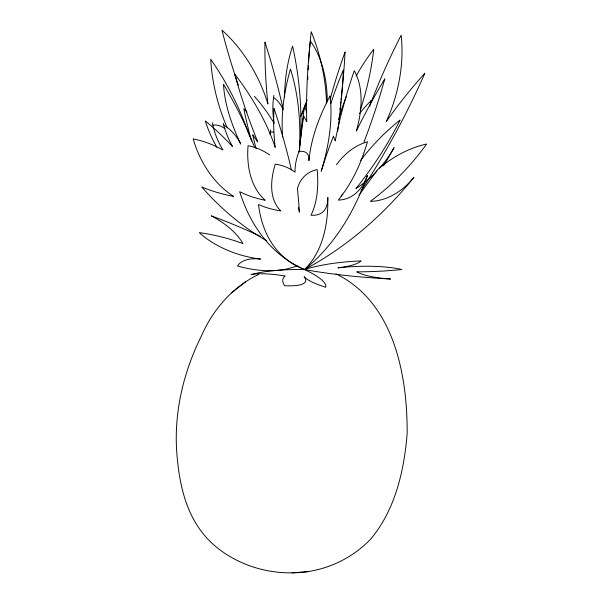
<?xml version="1.0" encoding="UTF-8"?>
<svg xmlns="http://www.w3.org/2000/svg" width="603" height="603" viewBox="0 0 603 603"><rect width="100%" height="100%" fill="white"/><g stroke="black" fill="none" stroke-linecap="round" stroke-linejoin="round"><path stroke-width="0.9" d="M270.099 134.552A63.888 41.803 -64 0 1 270.378 132.253L270.724 129.939M274.018 122.537A63.888 41.366 73.4 0 1 273.574 97.565L273.913 95.387M269.76 155.001A135.162 88.437 -64 0 0 248.067 145.685A87.925 57.526 -64 0 0 265.192 200.279A230.941 151.104 -64 0 1 239.693 191.731A235.652 154.187 -64 0 0 304.515 269.541A301.176 76.408 -3.8 0 0 390.608 279.001A70.634 17.917 -3.8 0 1 356.78 271.832A114.14 28.959 -3.8 0 0 401.862 269.518A67.951 17.238 -3.8 0 0 337.951 267.838A29.781 7.553 -3.8 0 0 361.054 260.933A70.061 17.773 -3.8 0 0 304.515 269.541A301.176 63.202 15.3 0 0 250.991 274.659A70.634 14.819 15.3 0 1 285.136 275.986A114.14 23.954 15.3 0 0 284.691 285.694A67.951 14.261 15.3 0 0 304.138 276.724A29.781 6.249 15.3 0 0 325.635 287.232A70.061 14.698 15.3 0 0 304.515 269.541A235.652 125.1 -48.8 0 1 258.499 204.44A230.941 122.597 -48.8 0 0 280.87 210.877A87.925 46.68 -48.8 0 1 275.3 164.091A135.162 71.757 -48.8 0 1 295.04 172.157A63.888 33.919 -48.8 0 1 298.915 151.549L299.691 149.521M342.466 194.128L341.208 195.96M358.966 195.146L377.636 169.631A125.341 94.769 -65.6 0 1 426.623 144.027A222.846 168.493 -65.6 0 1 370.325 201.349A64.333 48.639 -65.6 0 0 413.884 177.357A329.931 249.461 -65.6 0 1 304.515 269.541A329.931 142.941 50.6 0 0 327.791 197.467A64.333 27.874 50.6 0 1 310.997 215.203A222.846 96.548 50.6 0 0 317.14 169.594A125.341 54.3 50.6 0 0 297.445 188.362L299.518 212.135L299.141 211.992A619.319 268.32 50.6 0 0 298.515 207.59M258.649 274.455C232.577 286.802 212.806 309.761 201.387 336.007C182.701 373.611 172.986 415.995 177.252 458.001C180.357 492.229 189.515 525.793 217.593 548.052C238.63 564.687 265.418 573.227 292.138 572.85C321.489 572.722 350.124 560.443 370.491 539.323C395.116 510.213 404.183 470.717 407.161 433.489C407.44 375.021 394.06 302.246 335.954 273.852M245.511 281.835L231.605 292.817M297.309 265.976L289.259 268.373A70.061 38.306 17.1 0 1 237.522 265.976A29.781 16.281 17.1 0 1 260.632 259.071A67.951 37.152 17.1 0 1 199.276 232.63A114.14 62.41 17.1 0 1 242.979 243.62A70.634 38.622 17.1 0 0 211.276 215.859A320.969 175.496 17.1 0 1 260.315 236.384M292.138 572.85L303.158 571.968M304.033 571.908L308.397 571.569M246.883 111.962L243.778 108.615A417.201 317.909 74.7 0 0 251.496 141.177M306.588 111.947L304.651 106.075A417.201 270.129 73.4 0 0 300 145.142A244.471 158.295 73.4 0 0 292.613 46.092A153.878 99.631 73.4 0 0 284.548 97.091M223.381 123.359L223.788 125.13A63.888 27.678 50.6 0 0 232.457 146.423A135.162 58.559 50.6 0 0 215.15 129.381M212.354 122.741L212.867 125.16A63.888 48.685 74.7 0 0 222.982 150.057A135.162 102.992 74.7 0 0 193.194 138.916A87.925 67.001 74.7 0 0 233.602 196.382A230.941 175.978 74.7 0 1 201.801 187.058A269.518 205.374 74.7 0 0 266.33 240.612M304.515 269.541A329.931 213.62 73.4 0 0 367.37 175.548A64.333 41.652 73.4 0 1 338.268 200.098A222.846 144.283 73.4 0 0 367.476 141.72A125.341 81.156 73.4 0 0 336.504 164.732M256.124 148.737A417.201 180.757 50.6 0 1 252.747 134.816L257.745 141.961A518.392 224.595 50.6 0 1 234.695 74.063A137.989 59.787 50.6 0 1 275.156 147.358A419.869 181.91 50.6 0 1 274.033 108.419A619.319 268.32 50.6 0 1 291.4 169.948M254.353 146.838A244.471 105.917 50.6 0 0 223.54 84.337A153.878 66.669 50.6 0 0 240.74 144.042A22.002 9.535 50.6 0 0 223.788 125.13M216.846 147.245A87.925 38.095 50.6 0 1 205.276 120.894A135.162 58.559 50.6 0 1 214.495 128.793M273.574 97.565A22.002 14.246 73.4 0 1 283.154 109.829M254.443 96.405A135.162 87.518 73.4 0 1 274.154 123.344M330.859 103.573A419.869 271.855 73.4 0 1 343.393 70.016A619.319 400.995 73.4 0 1 337.665 131.454M307.741 79.438A518.392 335.645 73.4 0 1 307.839 76.837M308.148 69.925A518.392 335.645 73.4 0 1 308.374 65.629M308.578 62.192A518.392 335.645 73.4 0 1 311.231 31.688A137.989 89.342 73.4 0 1 320.6 60.519L322.288 67.898A137.989 89.342 73.4 0 1 326.555 103.837M301.892 114.314A87.925 66.481 -65.6 0 1 307.1 100.03M360.926 191.045A619.319 468.267 -65.6 0 0 424.889 73.189A419.869 317.464 -65.6 0 0 386.402 121.376A137.989 104.334 -65.6 0 0 401.161 35.193A518.392 391.958 -65.6 0 0 370.928 102.849M360.232 110.243A244.471 184.85 -65.6 0 0 373.777 49.25A153.878 116.349 -65.6 0 0 356.185 76.016M338.539 119.545A153.878 116.349 -65.6 0 1 346.258 96.879M270.378 132.253A22.002 14.397 -64 0 1 273.551 132.095M369.722 106.264A222.846 145.805 -64 0 0 371.282 100.467A125.341 82.008 -64 0 0 359.486 113.485M299.284 151.926A244.471 159.961 -64 0 0 290.495 69.089A153.878 100.686 -64 0 0 282.634 137.047M299.337 151.858A417.201 272.971 -64 0 1 303.739 116.01L306.746 121.716A518.392 339.18 -64 0 1 310.372 41.049A137.989 90.284 -64 0 1 320.577 60.805L322.424 66.413A137.989 90.284 -64 0 1 327.293 101.862M341.027 100.045A619.319 405.216 -64 0 0 345.059 51.941A419.869 274.719 -64 0 0 330.112 99.374M340.823 101.779A619.319 405.216 -64 0 1 340.401 105.254M340.077 107.862A619.319 405.216 -64 0 1 339.858 109.595M212.867 125.16A22.002 16.763 74.7 0 1 224.942 128.665M227.293 127.851A153.878 117.253 74.7 0 1 210.696 59.252A244.471 186.289 74.7 0 1 248.956 134.394M249.243 135.208A244.471 186.289 74.7 0 1 249.793 136.828M283.078 108.789A619.319 471.923 74.7 0 0 264.936 42.059A419.869 319.944 74.7 0 0 267.936 103.995A137.989 105.148 74.7 0 0 221.957 30.15A518.392 395.018 74.7 0 0 236.617 79.928M238.411 85.181A518.392 395.018 74.7 0 1 236.911 80.802M300.709 116.545A125.341 95.508 74.7 0 1 306.083 104.734M360.662 160.33A125.341 66.541 -48.8 0 1 400.136 119.974A222.846 118.301 -48.8 0 1 355.943 188.603A64.333 34.152 -48.8 0 0 377.003 170.973M298.915 151.549A22.002 11.683 -48.8 0 1 308.917 160.669A153.878 81.691 -48.8 0 1 330.09 95.862A244.471 129.781 -48.8 0 1 321.203 171.327A417.201 221.482 -48.8 0 1 333.489 136.12L335.223 140.966A518.392 275.202 -48.8 0 1 354.24 70.709A137.989 73.257 -48.8 0 1 356.343 131.107A419.869 222.899 -48.8 0 1 384.82 78.82A619.319 328.778 -48.8 0 1 363.963 142.089M379.475 168.252A64.333 34.152 -48.8 0 0 394.053 147.637A329.931 175.149 -48.8 0 1 383.591 165.84"/></g></svg>
